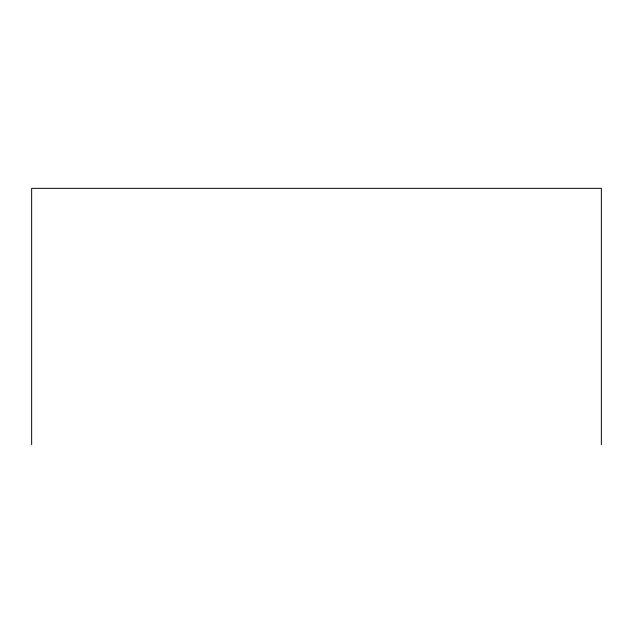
<?xml version="1.0" encoding="UTF-8"?>
<svg xmlns="http://www.w3.org/2000/svg" width="633" height="633" viewBox="0 0 633 633"><rect width="100%" height="100%" fill="white"/><g stroke="black" fill="none" stroke-linecap="round" stroke-linejoin="round"><path stroke-width="0.95" d="M601.35 444.651L601.35 188.349L31.65 188.349L31.65 444.651"/></g></svg>
